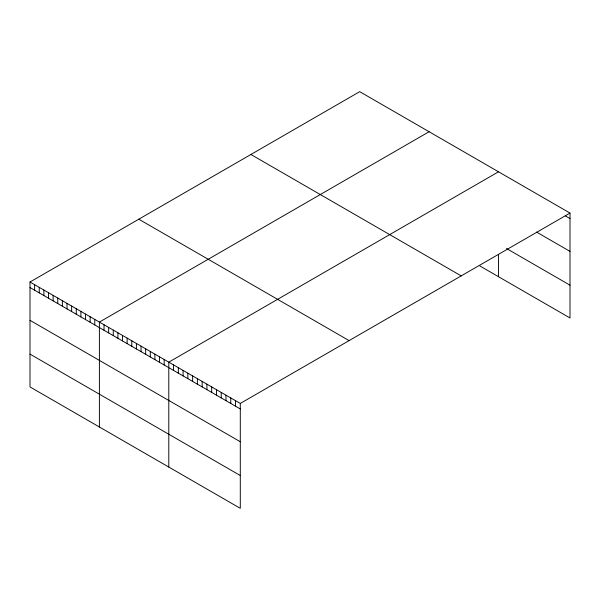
<?xml version="1.0" encoding="UTF-8"?>
<svg xmlns="http://www.w3.org/2000/svg" width="600" height="600" viewBox="0 0 600 600"><rect width="100%" height="100%" fill="white"/><g stroke="black" fill="none" stroke-linecap="round" stroke-linejoin="round"><path stroke-width="0.9" d="M30 282.022L240.292 403.433L240.292 508.335L30 386.925L30 282.022L359.707 91.665L570 213.075L570 317.978L479.993 266.017M429.105 131.73L99.398 322.087L99.398 426.99M498.502 171.795L168.795 362.153L168.795 467.055M240.292 403.433L570 213.075M565.23 215.827L570 218.58M536.632 232.118L570 251.385M506.445 248.483L570 285.18M250.905 154.485L461.197 275.895M138.803 219.202L349.095 340.612M30 287.528L240.292 408.938M30 320.325L240.292 441.743M30 354.12L240.292 475.53M498.502 254.835L498.502 276.697M235.522 400.68L235.522 406.185M230.76 397.928L230.76 403.433M225.99 395.175L225.99 400.68M221.228 392.423L221.228 397.928M216.458 389.67L216.458 395.175M211.688 386.918L211.688 392.423M206.925 384.165L206.925 389.678M202.155 381.413L202.155 386.925M197.392 378.668L197.392 384.173M192.623 375.915L192.623 381.42M187.86 373.163L187.86 378.668M183.09 370.41L183.09 375.915M178.328 367.657L178.328 373.163M173.558 364.905L173.558 370.41M164.167 359.483L164.167 364.987M159.54 356.812L159.54 362.317M154.913 354.142L154.913 359.647M150.285 351.465L150.285 356.978M145.657 348.795L145.657 354.3M141.03 346.125L141.03 351.63M136.41 343.455L136.41 348.96M131.782 340.785L131.782 346.29M127.155 338.115L127.155 343.62M122.528 335.445L122.528 340.95M117.9 332.767L117.9 338.28M113.273 330.097L113.273 335.603M108.653 327.428L108.653 332.933M104.025 324.757L104.025 330.263M94.77 319.418L94.77 324.923M90.142 316.748L90.142 322.252M85.515 314.07L85.515 319.582M80.887 311.4L80.887 316.913M76.267 308.73L76.267 314.235M71.64 306.06L71.64 311.565M67.012 303.39L67.012 308.895M62.385 300.72L62.385 306.225M57.758 298.05L57.758 303.555M53.13 295.38L53.13 300.885M48.502 292.702L48.502 298.215M43.883 290.032L43.883 295.538M39.255 287.362L39.255 292.868M34.627 284.692L34.627 290.197"/></g></svg>
